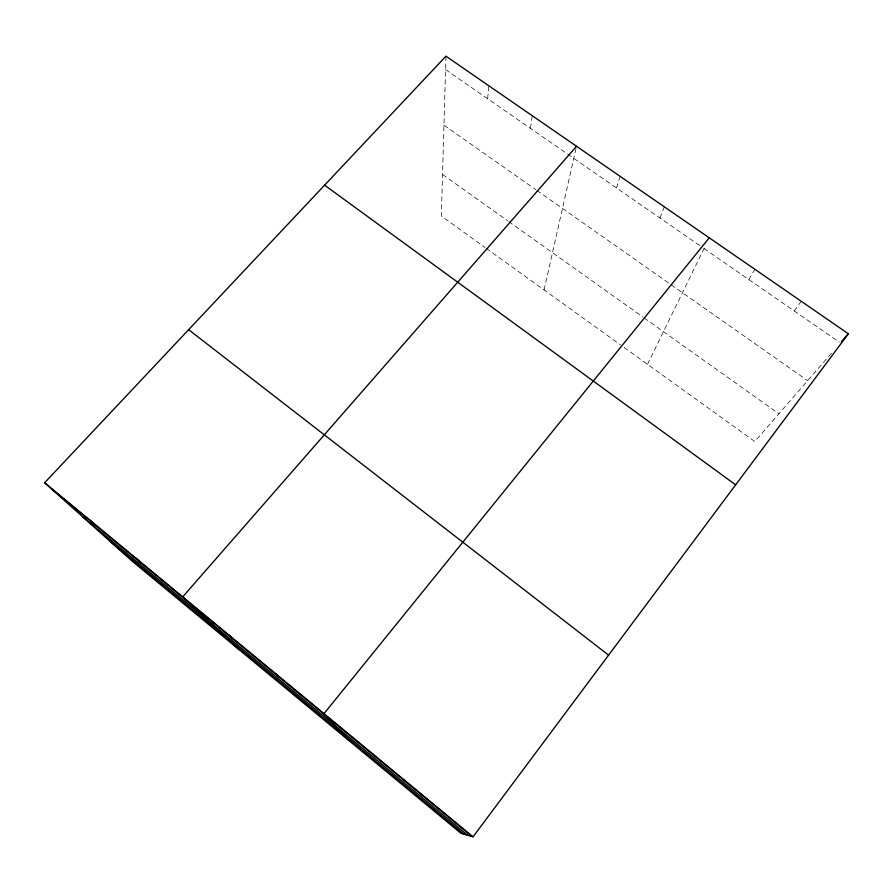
<?xml version="1.0" encoding="UTF-8"?>
<svg xmlns="http://www.w3.org/2000/svg" width="893" height="893" viewBox="0 0 893 893"><rect width="100%" height="100%" fill="white"/><g stroke="black" fill="none" stroke-linecap="round" stroke-linejoin="round"><path stroke-width="0.67" stroke-dasharray="4.46 3.35" d="M445.953 56.181L441.343 216.05L485.111 247.528M487.656 98.732L488.795 85.739M530.386 128.313L532.317 115.755M544.083 289.946L576.208 147.591M616.55 187.965L620.088 176.312M659.96 218.015L664.325 206.83M647.514 364.344L705.191 246.155M748.78 279.509L754.898 269.306M794.234 310.976L801.255 301.287M831.428 353.271L754.808 441.51L621.628 345.714M445.562 69.587L701.775 246.97M704.03 248.533L839.275 342.153M443.966 125.154L535.778 189.662M536.883 190.443L670.074 284.019M671.201 284.8L807.64 380.664M442.537 174.448L507.592 220.727M508.697 221.52L643.027 317.115M644.166 317.919L778.875 413.783M486.216 248.321L620.501 344.91"/><path stroke-width="1.34" d="M473.056 836.819L848.35 333.781L445.953 56.181L44.65 482.733L132.041 561.072L461.011 833.348L473.056 836.819L44.65 482.733M709.254 237.828L324.014 713.63L347.969 739.795M841.284 341.919L848.35 333.781M576.521 146.251L182.73 596.859L239.436 649.959M324.606 185.164L735.653 484.843M188.646 329.673L608.591 655.161M52.174 489.476L472.006 836.518M82.96 517.08L467.72 835.279M109.772 541.102L464.036 834.218M89.869 520.106L96.544 526.156M135.881 558.147L141.697 563.483M228.999 635.102L232.995 638.953M276.082 674.025L279.141 677.095M372.805 753.96L373.877 755.4M422.478 795.016L422.501 795.596"/></g></svg>
